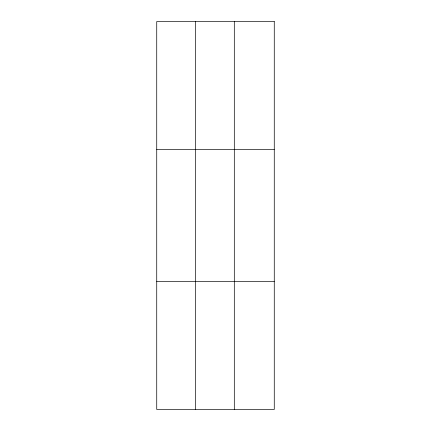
<?xml version="1.0" encoding="UTF-8"?>
<svg xmlns="http://www.w3.org/2000/svg" width="431" height="431" viewBox="0 0 431 431"><rect width="100%" height="100%" fill="white"/><g stroke="black" fill="none" stroke-linecap="round" stroke-linejoin="round"><path stroke-width="0.65" d="M195.518 409.45L195.518 21.55M234.308 409.45L234.308 21.55M156.733 149.557L274.267 149.557M156.733 281.443L274.267 281.443M274.267 21.55L274.267 409.45L156.733 409.45L156.733 21.55L274.267 21.55"/></g></svg>
